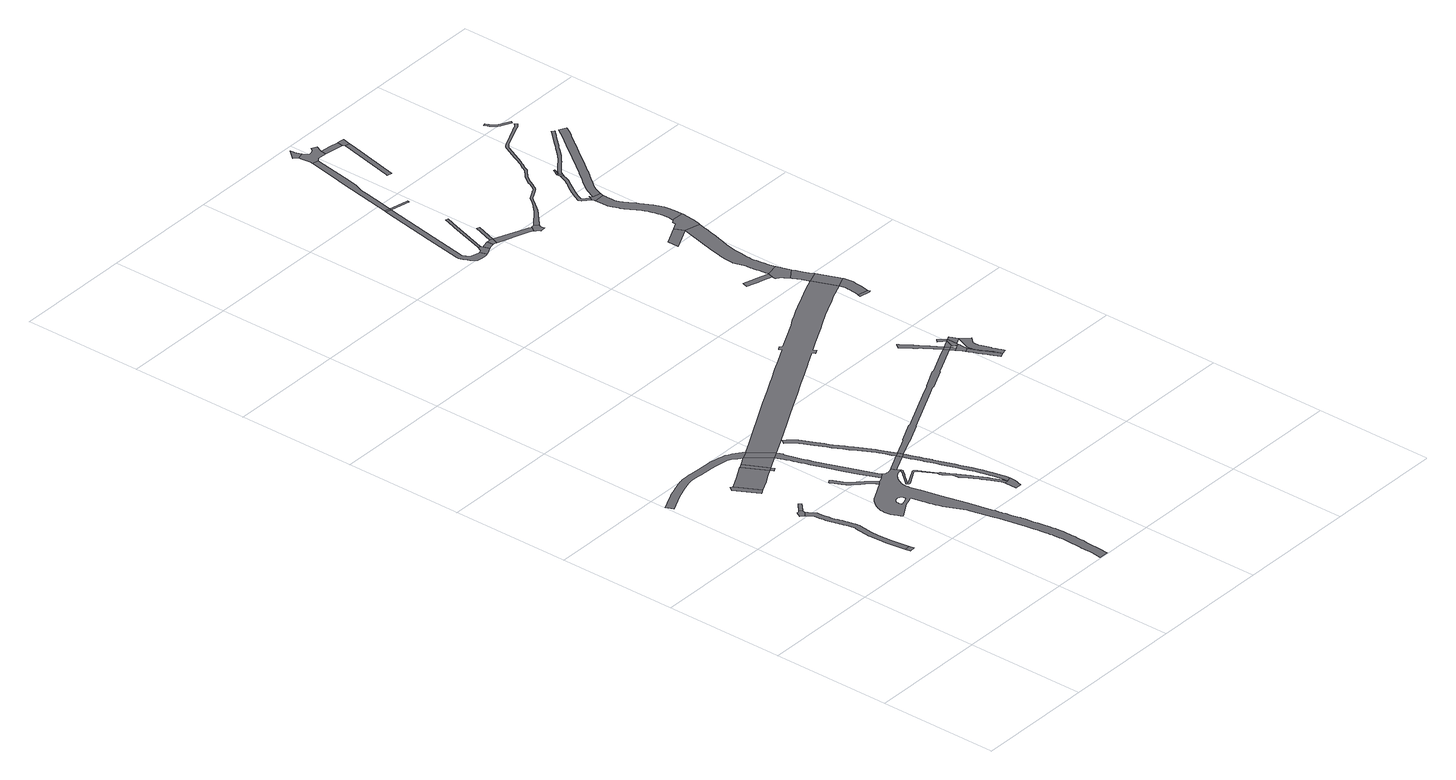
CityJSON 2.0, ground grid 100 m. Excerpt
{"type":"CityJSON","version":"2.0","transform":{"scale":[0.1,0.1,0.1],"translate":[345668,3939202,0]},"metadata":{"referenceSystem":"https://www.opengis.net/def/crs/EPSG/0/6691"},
"CityObjects":{
"road1":{"type":"Road","geometry":[{"type":"MultiSurface","lod":"1","boundaries":[[[0,1,2,3]]]}]},
"road2":{"type":"Road","attributes":{"RoadStructureAttribute.sectionType":"1"},"geometry":[{"type":"MultiSurface","lod":"1","boundaries":[[[4,5,6,7,8,9,10,11,12,13,14,15,16,17,18,19,20,21,22,23,24,25,26,27,28,29,30,31,32,33,34,35,36,37,38,39,40,41,42,43,44,45,46,1,0,47,48,49,50,51,52,53,54,55,56,57,58,59,60,61,62,63,64,65,66,67,68,69,70,71,72,73,74,75,76,77,78,79,80,81,82,83,84,85,86,87,88]]]}]},
"road3":{"type":"Road","geometry":[{"type":"MultiSurface","lod":"1","boundaries":[[[89,90,91,92,93,94,95,96,97,98,4,88]]]}]},
"road4":{"type":"Road","attributes":{"RoadStructureAttribute.sectionType":"1"},"geometry":[{"type":"MultiSurface","lod":"1","boundaries":[[[99,100,101,102,103,92,91]]]}]},
"road5":{"type":"Road","geometry":[{"type":"MultiSurface","lod":"1","boundaries":[[[104,105,106,107,108,109,110]]]}]},
"road6":{"type":"Road","attributes":{"RoadStructureAttribute.sectionType":"1"},"geometry":[{"type":"MultiSurface","lod":"1","boundaries":[[[111,112,113,114,115,116,117,118,119,120,121,122,123,124,125,126,127,128,129,130,131,132,133,134,135,136,137,138,139,140,141,142,143,144,145,146,147,148,149,150,151,152,153,154,155,156,157,158,159,160,161,162,163,164,165]]]}]},
"road7":{"type":"Road","attributes":{"function":"3","RoadStructureAttribute.sectionType":"7"},"geometry":[{"type":"MultiSurface","lod":"1","boundaries":[[[166,167,168,169,104,110,170,171,172]]]}]},
"road8":{"type":"Road","geometry":[{"type":"MultiSurface","lod":"1","boundaries":[[[173,174,175,176,177,178,179,180,181,182,183,184,185,186,187,188,189,190,191,192,193,194,195,196,197,198,199,200,201,202,203,204,205,206,207,208,209,210,211,212,213,214,215,216,217,218,219,220,221,222,223,224,225,226,227,228,229,230,231,232,233,234,235,236,237,238,239,240,241,242,243,244,245,246,247,248,249,250,251,252,253,254,255,256,257,258,259,260,261,262,263,264,265,266,267,268,269,270,271,272,273,274,275,276,277,278,279,280,281,282,283,284,285,286,287,288,289,290,291,292,293,294,295,296,297,298,299,300,301,302,303,304,305,306,307,308,309,310,311,312,313,314,315,316,317,318,319,320,321,322,323,324,325,326,327,328,329,330,331,332,333,334],[335,336,337,338,339,340,341,342,343,344,345,346,347,348,349,350,351,352,353,354,355,356,357,358,359,360,361,362,363,364,365,366,367,368,369,370,371,372,373,374,375]]]}]},
"road9":{"type":"Road","attributes":{"function":"3","RoadStructureAttribute.sectionType":"7"},"geometry":[{"type":"MultiSurface","lod":"1","boundaries":[[[376,166,172,377]]]}]},
"road10":{"type":"Road","attributes":{"function":"3","RoadStructureAttribute.sectionType":"7"},"geometry":[{"type":"MultiSurface","lod":"1","boundaries":[[[378,379,377,172]]]}]},
"road11":{"type":"Road","attributes":{"function":"3","RoadStructureAttribute.sectionType":"7"},"geometry":[{"type":"MultiSurface","lod":"1","boundaries":[[[380,165,381,376,377]]]}]},
"road12":{"type":"Road","attributes":{"RoadStructureAttribute.sectionType":"1"},"geometry":[{"type":"MultiSurface","lod":"1","boundaries":[[[382,383,384,385,386,387,388,389,390,391,392,393,394,395,396,397,398,399,400,401,402,403,404,405,406,407,408,409,410,411,412,413,414,415,416,417,418,419,420,421,422,423,424,425,426,427,428,429,430,431,432,433,434,435,436,437,438,439,440,441,442,443,444,445,446,447,448,449,450,451,452,453,454,455,456,457,304,303]]]}]},
"road13":{"type":"Road","geometry":[{"type":"MultiSurface","lod":"1","boundaries":[[[165,380,458,111]]]}]},
"road14":{"type":"Road","attributes":{"RoadStructureAttribute.sectionType":"1"},"geometry":[{"type":"MultiSurface","lod":"1","boundaries":[[[459,460,461,462,463,464,465,466,467,468,469,470,471,472,473,474,475,476,477,478,479,301,300,480,481,482,483,484,485,486,487,488,489,490,491,492,493,494,495,496,497,498,458,380]]]}]},
"road15":{"type":"Road","attributes":{"RoadStructureAttribute.sectionType":"1"},"geometry":[{"type":"MultiSurface","lod":"1","boundaries":[[[499,500,501,502,503,504,505,506,507,508,509,510,511,512,513,514,515,516,517,518,519,520,521,522,523,524,525,526,527,528,529,530,531,532,533,534,535,536,537,538,539,540,541,542,543,544,545,546,547,548,549,550,551,552,553,554,555,556,557,558,559,560,561,562,563,564,565,566,567,568,569,570,571,572,573,574,575,576,577,578,579,580,581,582,583,584,585,586,587,588,589,590,591,592,593,594,595,596,597,598,599,600,601,602,603,604,605,606,607,608,609,610,611,612,613,614,615,616,617,618,619,620,621,622,289,288]]]}]},
"road16":{"type":"Road","geometry":[{"type":"MultiSurface","lod":"1","boundaries":[[[292,623,624,625,626,627,628,629,293]]]}]},
"road17":{"type":"Road","attributes":{"RoadStructureAttribute.sectionType":"1"},"geometry":[{"type":"MultiSurface","lod":"1","boundaries":[[[630,631,632,633,634,635,636,637,638,639,640,641,642,643,644,645,646,647,648,649,650,651,652,653,654,655,656,657,658,659,660,661,662,663,664,665,666,667,668,669,670,671,672,673,674,675,676,677,678,679,680,681,626]]]}]},
"road18":{"type":"Road","geometry":[{"type":"MultiSurface","lod":"1","boundaries":[[[559,558,682,683,684,685,686,687,688,689,690,691,692,693,694,695,696,697]]]}]},
"road19":{"type":"Road","geometry":[{"type":"MultiSurface","lod":"1","boundaries":[[[626,625,698,630]]]}]},
"road20":{"type":"Road","attributes":{"RoadStructureAttribute.sectionType":"1"},"geometry":[{"type":"MultiSurface","lod":"1","boundaries":[[[699,700,701,702,703,704,705,706,707,708,709,710,711,712,713,714,715,716,717,718,719,720,721,722,723,698,625,724,725,726,727,728,729,730,731,732,733,734,735,736,737,738,739,740,741,742,743,744,559,697]]]}]},
"road21":{"type":"Road","attributes":{"function":"3","RoadStructureAttribute.sectionType":"7"},"geometry":[{"type":"MultiSurface","lod":"1","boundaries":[[[698,745,746,747,748,749,750,751,752,753,754,755,756,757,758,759,760,761,762,763,764,765,766,767,768,769,770,771,630]]]}]},
"road22":{"type":"Road","attributes":{"function":"3","RoadStructureAttribute.sectionType":"7"},"geometry":[{"type":"MultiSurface","lod":"1","boundaries":[[[772,773,774,775,776,777,778,779,780,781,782,783,784,785,786,787,788,789,790,791,792,793,794,795,796,797,798,799,800,111,458,801,802,803,804,805,806,807,808,809,810,811,812,813,814,815,816,817,818,819,820,821,822,823,824,825,826,827,828,829,830]]]}]},
"road23":{"type":"Road","geometry":[{"type":"MultiSurface","lod":"1","boundaries":[[[831,832,833,834,835,836,837,838,839,840,841,842]]]}]},
"road24":{"type":"Road","attributes":{"RoadStructureAttribute.sectionType":"1"},"geometry":[{"type":"MultiSurface","lod":"1","boundaries":[[[843,844,845,846,847,848,849,850,851,852,853,854,855,856,857,858,758,859]]]}]},
"road25":{"type":"Road","attributes":{"RoadStructureAttribute.sectionType":"1"},"geometry":[{"type":"MultiSurface","lod":"1","boundaries":[[[860,836,835,861,862,863,864,865]]]}]},
"road26":{"type":"Road","geometry":[{"type":"MultiSurface","lod":"1","boundaries":[[[758,757,866,859]]]}]},
"road27":{"type":"Road","attributes":{"RoadStructureAttribute.sectionType":"1"},"geometry":[{"type":"MultiSurface","lod":"1","boundaries":[[[757,867,868,869,870,871,866]]]}]},
"road28":{"type":"Road","attributes":{"RoadStructureAttribute.sectionType":"1"},"geometry":[{"type":"MultiSurface","lod":"1","boundaries":[[[872,873,874,875,876,877,878,879,880,881,882,883,884,885,886,887,888,889,831,842,890,891,892,893,894,895,896,897,898,899,896]]]}]},
"road29":{"type":"Road","geometry":[{"type":"MultiSurface","lod":"1","boundaries":[[[900,901,869,868,902,903,904,905,906,907,908]]]}]},
"road30":{"type":"Road","attributes":{"function":"3","RoadStructureAttribute.sectionType":"1"},"geometry":[{"type":"MultiSurface","lod":"1","boundaries":[[[909,910,911,912,859,866,913,914]]]}]},
"road31":{"type":"Road","geometry":[{"type":"MultiSurface","lod":"1","boundaries":[[[915,865,864,916,917,918,919,920]]]}]},
"road32":{"type":"Road","attributes":{"RoadStructureAttribute.sectionType":"1"},"geometry":[{"type":"MultiSurface","lod":"1","boundaries":[[[903,921,922,923,924,925,926,927,928,929,930,931,932,933,934,935,936,937,938,939,940,941,942,943,944,945,946,947,948,949,950,951,952,953,954,904]]]}]},
"road33":{"type":"Road","attributes":{"RoadStructureAttribute.sectionType":"1"},"geometry":[{"type":"MultiSurface","lod":"1","boundaries":[[[838,955,956,957,958,959,960,961,839]]]}]},
"road34":{"type":"Road","geometry":[{"type":"MultiSurface","lod":"1","boundaries":[[[907,962,963,964,909,914,965,966,967,968,969,908]]]}]},
"road35":{"type":"Road","attributes":{"RoadStructureAttribute.sectionType":"1"},"geometry":[{"type":"MultiSurface","lod":"1","boundaries":[[[964,970,971,972,973,974,975,976,977,978,979,980,981,982,983,984,985,986,987,909]]]}]},
"road36":{"type":"Road","attributes":{"RoadStructureAttribute.sectionType":"1"},"geometry":[{"type":"MultiSurface","lod":"1","boundaries":[[[988,989,990,991,992,993,994,995,996,997,998,999,1000,1001,1002,1003,1004,1005,1006,934,1007,1008,1009,1010,1011,1012,1013,1014,1015,1016,1017,1018,1019,1020,1021,1022,1023]]]}]},
"road37":{"type":"Road","attributes":{"RoadStructureAttribute.sectionType":"1"},"geometry":[{"type":"MultiSurface","lod":"1","boundaries":[[[1024,1025,920,919]]]}]},
"road38":{"type":"Road","attributes":{"RoadStructureAttribute.sectionType":"1"},"geometry":[{"type":"MultiSurface","lod":"1","boundaries":[[[1026,1027,964,963,1023]]]}]},
"road39":{"type":"Road","geometry":[{"type":"MultiSurface","lod":"1","boundaries":[[[899,1028,872,896]]]}]},
"road40":{"type":"Road","attributes":{"RoadStructureAttribute.sectionType":"1"},"geometry":[{"type":"MultiSurface","lod":"1","boundaries":[[[1029,1030,1031,919,918,1032,1033,1034]]]}]},
"road41":{"type":"Road","attributes":{"RoadStructureAttribute.sectionType":"1"},"geometry":[{"type":"MultiSurface","lod":"1","boundaries":[[[1035,1036,1037,1038,1039,1040,1041,1042,1043,1044]]]}]},
"road42":{"type":"Road","geometry":[{"type":"MultiSurface","lod":"1","boundaries":[[[1045,1046,1047,1048,1049,1050,1051,1052,1053,1054,1055,1056,1057,1058,1059,1060,1061,1029,1034,1062,1063,1064,1065]]]}]},
"road43":{"type":"Road","attributes":{"RoadStructureAttribute.sectionType":"1"},"geometry":[{"type":"MultiSurface","lod":"1","boundaries":[[[1066,1067,1068,1069,1028,899,1070,1071,1072,1073,1074,1075,1076,1077,1078]]]}]},
"road44":{"type":"Road","geometry":[{"type":"MultiSurface","lod":"1","boundaries":[[[1079,1080,1081,1082,1083,1084]]]}]},
"road45":{"type":"Road","geometry":[{"type":"MultiSurface","lod":"1","boundaries":[[[1085,1035,1044,1086,1087,1088,1089,1090,1091,1092,1093,1094,1095,1096,1097,1098,1099,1100,1101]]]}]},
"road46":{"type":"Road","attributes":{"function":"3","RoadStructureAttribute.sectionType":"1"},"geometry":[{"type":"MultiSurface","lod":"1","boundaries":[[[1102,1103,1104,1105,1097,1096,1106,1107,1108,1109,1110,1111,772,1112]]]}]},
"road47":{"type":"Road","attributes":{"function":"3","RoadStructureAttribute.sectionType":"7"},"geometry":[{"type":"MultiSurface","lod":"1","boundaries":[[[1113,1114,1115,1116,1117,1118,1119,1120,1121,1082,1081,1122,1123,1124,1125,1126,1127,1128,1129,1130,1131,1132,1133,1134,1135,1136,830]]]}]},
"road48":{"type":"Road","geometry":[{"type":"MultiSurface","lod":"1","boundaries":[[[772,830,1136,1112]]]}]},
"road49":{"type":"Road","attributes":{"function":"2","RoadStructureAttribute.sectionType":"1"},"geometry":[{"type":"MultiSurface","lod":"1","boundaries":[[[1137,1138,1139,1140,1141,1142,1143,1144]]]}]},
"road50":{"type":"Road","attributes":{"RoadStructureAttribute.sectionType":"1"},"geometry":[{"type":"MultiSurface","lod":"1","boundaries":[[[1145,1146,1147,1148,1149,1150,1151,1152,1153,1154,1155,1156,1157,1158,1159,1160,1161,1162,1163,1164,1085,1101,1165,1166,1167,1168,1169,1170,1171,1172,1173,1174,1175,1176,1177,1178,1179,1180,1181,1182,1183,1184,1185,1186,1187,1188,1189,1190]]]}]},
"road51":{"type":"Road","geometry":[{"type":"MultiSurface","lod":"1","boundaries":[[[1191,1192,1193,1194,1195,1196,1197,1198,1199,1139,1138,1200,1201,1078,1077,1202,1203,1204,1205,1206,1207]]]}]},
"road52":{"type":"Road","attributes":{"RoadStructureAttribute.sectionType":"1"},"geometry":[{"type":"MultiSurface","lod":"1","boundaries":[[[1208,1209,1210,1190]]]}]},
"road53":{"type":"Road","attributes":{"RoadStructureAttribute.sectionType":"1"},"geometry":[{"type":"MultiSurface","lod":"1","boundaries":[[[1211,1212,1213,1214,1215,1216,1217]]]}]},
"road54":{"type":"Road","attributes":{"RoadStructureAttribute.sectionType":"1"},"geometry":[{"type":"MultiSurface","lod":"1","boundaries":[[[1203,1218,1219,1220,1221,1204]]]}]},
"road55":{"type":"Road","geometry":[{"type":"MultiSurface","lod":"1","boundaries":[[[1222,1223,1224,1225,1226,1227,1208,1190,1189,1228,1229,1230,1231,1232]]]}]},
"road56":{"type":"Road","geometry":[{"type":"MultiSurface","lod":"1","boundaries":[[[1233,1234,1220,1219,1211,1217,1235]]]}]},
"road57":{"type":"Road","attributes":{"function":"3","RoadStructureAttribute.sectionType":"1"},"geometry":[{"type":"MultiSurface","lod":"1","boundaries":[[[1236,1237,1238,1239,1240,1241,1242,1243,1244,1245,1246,1247,1248,1249,1250,1251,1252,1253,1254,1255,1256,1257,1258,1259,1260,1261,1262,1263,1264,1265,1266,1267,1268,1269,1270,1271,1272,1273,1274,1275,1276,1277,1278,1279,1280,1281,1282,1222,1232]]]}]},
"road58":{"type":"Road","geometry":[{"type":"MultiSurface","lod":"1","boundaries":[[[1283,1284,1285,1286,1256,1255,1287,1288,1289,1290,1291,1292]]]}]},
"road59":{"type":"Road","attributes":{"RoadStructureAttribute.sectionType":"1"},"geometry":[{"type":"MultiSurface","lod":"1","boundaries":[[[1293,1294,1295,1296,1297,1298,1299,1300,1301,1302,1303,1304,1305,1306,1307,1308,1309,1310,1311,1312,1313,1314,1315,1316,1317,1318,1319,1320,1321,1322,1323,1324,1325,1326,1327,1328,1329,1330,1331,1283,1292]]]}]},
"road60":{"type":"Road","attributes":{"RoadStructureAttribute.sectionType":"1"},"geometry":[{"type":"MultiSurface","lod":"1","boundaries":[[[1051,1332,1333,1334,1335,1336,1337,1338,1339,1340,1341,1342,1343,1344,1345,1346,1347,1348,1349,1350,1351,1352,1353,1354,1355,1356,1357,1358,1359,1360,1361,1362,1363,1364,1365,1366,1367,1368,1369,1370,1371,1372,1373,1374,1375,1376,1377,1378,1379,1380,1381,1382,1383,1384,1385,1386,1387,1388,1389,1390,1391,1392,1393,1394,1395,1396,1397,1398,1399,1400,1401,1402,1403,1404,1405,1406,1407,1408,1409,1410,1411,1412,1413,1414,1415,1416,1417,1418,1419,1420,1421,1422,1423,1424,1425,1426,1427,1428,1429,1430,1431,1432,1433,1434,1435,1436,1437,1438,1439,1440,1441,1442,1443,1444,1445,1446,1447,1448,1449,1450,1451,1452,1453,1454,1455,1456,1457,1458,1459,1460,1461,1462,1463,1464,1465,1466,1467,1468,1469,1470,1471,1472,1473,1474,1475,1476,1477,1478,1479,1480,1481,1482,1483,1484,1485,1486,1052]]]}]},
"road61":{"type":"Road","geometry":[{"type":"MultiSurface","lod":"1","boundaries":[[[1311,1487,1488,1489,1490,1491,1492,1493,1494,1495,1496,1497,1498,1499,1312]]]}]},
"road62":{"type":"Road","geometry":[{"type":"MultiSurface","lod":"1","boundaries":[[[1491,1500,1501,1502,1503,1504,1505,1506,1507,1508,1509,1510,1511,1512,1513,1514,1515,1516,1517,1518,1519,1520,1521,1522,1492]]]}]},
"road63":{"type":"Road","attributes":{"function":"3","RoadStructureAttribute.sectionType":"1"},"geometry":[{"type":"MultiSurface","lod":"1","boundaries":[[[1288,1523,1524,1525,1526,1527,1528,1529,1530,1531,1532,1533,1534,1535,1536,1537,1538,1539,1540,1541,1542,1543,1544,1545,1546,1547,1548,1549,1550,1551,1552,1553,1554,1555,1556,1557,1558,1559,1560,1561,1562,1563,1564,1565,1566,1567,1568,1569,1570,1571,1572,1573,1574,1575,1576,1577,1289]]]}]},
"road64":{"type":"Road","attributes":{"RoadStructureAttribute.sectionType":"1"},"geometry":[{"type":"MultiSurface","lod":"1","boundaries":[[[1578,1579,1580,1581,1582,1583,1584,1585,1586,1587,1588,1589,1590,1591,1592,1593,1594,1595,1596,1597,1598,1599,1600,1601,1602,1603,1604,1605,1606,1607,1608,1490,1489,1609,1610,1611,1612,1613,1614,1615,1616,1617,1618,1619,1620,1621,1622,1623,1624,1625,1626,1627,1628,1629,1630,1631,1632,1633,1634,1635,1636,1637,1638,1639,1640,1641,1642]]]}]},
"road65":{"type":"Road","attributes":{"RoadStructureAttribute.sectionType":"1"},"geometry":[{"type":"MultiSurface","lod":"1","boundaries":[[[1643,1644,1645,1646,1647,1648,1649,1650,1651,1652,1653,1654,1655,1656,1657,1658,1659,1660,1661,1662,1663,1664,1665,1666]]]}]}
},
"vertices":[
[728,1176,0],[681,1169,0],[689,1129,0],[734,1136,0],
[564,2014,0],[592,1982,0],[600,1968,0],[603,1956,0],[603,1952,0],[603,1945,0],[603,1937,0],[603,1929,0],[604,1912,0],[607,1895,0],[610,1879,0],[612,1864,0],[616,1848,0],[616,1846,0],[619,1831,0],[623,1815,0],[628,1798,0],[631,1786,0],[635,1775,0],[638,1765,0],[641,1756,0],[643,1747,0],[646,1736,0],[648,1725,0],[651,1714,0],[654,1700,0],[658,1687,0],[661,1674,0],[665,1661,0],[667,1647,0],[668,1641,0],[668,1633,0],[665,1619,0],[662,1593,0],[653,1515,0],[651,1492,0],[651,1477,0],[650,1463,0],[652,1409,0],[653,1397,0],[658,1332,0],[668,1259,0],[681,1171,0],[711,1290,0],[706,1327,0],[696,1438,0],[698,1510,0],[710,1612,0],[713,1629,0],[713,1632,0],[713,1646,0],[711,1655,0],[711,1657,0],[709,1666,0],[709,1670,0],[705,1685,0],[701,1698,0],[698,1711,0],[695,1725,0],[692,1735,0],[690,1746,0],[687,1757,0],[684,1768,0],[681,1779,0],[678,1789,0],[674,1800,0],[671,1810,0],[667,1826,0],[663,1841,0],[660,1857,0],[657,1873,0],[654,1887,0],[651,1902,0],[649,1917,0],[648,1931,0],[648,1938,0],[648,1945,0],[648,1952,0],[648,1956,0],[647,1961,0],[647,1969,0],[644,1976,0],[643,1977,0],[611,2030,0],[601,2046,0],
[600,2056,0],[601,2065,0],[603,2071,0],[584,2093,0],[576,2086,0],[569,2085,0],[558,2084,0],[531,2042,0],[538,2040,0],[549,2032,0],
[606,2073,0],[644,2109,0],[673,2135,0],[655,2154,0],[644,2144,0],
[532,2662,0],[527,2665,0],[512,2674,0],[491,2641,0],[592,2446,0],[594,2447,0],[634,2468,0],
[944,2882,0],[926,2896,0],[907,2910,0],[885,2926,0],[862,2942,0],[839,2956,0],[815,2968,0],[789,2977,0],[762,2983,0],[735,2988,0],[708,2994,0],[703,2995,0],[681,2997,0],[668,2998,0],[529,3004,0],[434,3008,0],[429,3008,0],[409,3008,0],[401,3007,0],[394,3007,0],[385,3007,0],[376,3006,0],[361,3004,0],[351,3002,0],[346,3002,0],[333,2999,0],[319,2996,0],[307,2992,0],[286,2987,0],[254,2976,0],[224,2965,0],[195,2954,0],[169,2945,0],[150,2937,0],[59,2895,0],[7,2870,0],[34,2810,0],[135,2858,0],[177,2877,0],[281,2917,0],[336,2935,0],[361,2940,0],[387,2946,0],[407,2947,0],[476,2945,0],[510,2943,0],[621,2937,0],[671,2933,0],[773,2916,0],[802,2903,0],[842,2871,0],[850,2863,0],[854,2860,0],[858,2857,0],[873,2845,0],
[764,2787,0],[761,2786,0],[628,2712,0],[613,2704,0],[732,2519,0],[784,2548,0],[866,2593,0],
[1194,1559,0],[1210,1565,0],[1225,1571,0],[1233,1574,0],[1252,1477,0],[1253,1468,0],[1259,1444,0],[1264,1421,0],[1270,1398,0],[1276,1374,0],[1280,1361,0],[1291,1320,0],[1366,1155,0],[1372,1128,0],[1417,939,0],[1419,930,0],[1467,682,0],[1471,660,0],[1477,623,0],[1483,589,0],[1488,554,0],[1493,520,0],[1495,510,0],[1497,485,0],[1499,464,0],[1501,443,0],[1503,422,0],[1504,400,0],[1505,371,0],[1505,342,0],[1505,313,0],[1505,283,0],[1504,240,0],[1503,212,0],[1502,196,0],[1500,152,0],[1498,108,0],[1498,107,0],[1497,87,0],[1491,10,0],[1566,5,0],[1571,82,0],[1574,123,0],[1577,164,0],[1580,204,0],[1582,245,0],[1583,272,0],[1584,300,0],[1584,327,0],[1584,354,0],[1584,380,0],[1584,406,0],[1583,432,0],[1581,458,0],[1580,480,0],[1578,502,0],[1576,524,0],[1573,546,0],[1569,572,0],[1564,598,0],[1560,624,0],[1555,650,0],[1549,683,0],[1543,717,0],[1538,751,0],[1531,784,0],[1530,792,0],[1525,815,0],[1518,845,0],[1511,876,0],[1505,906,0],[1499,933,0],[1497,943,0],[1493,961,0],[1488,989,0],[1482,1017,0],[1445,1182,0],[1439,1210,0],[1389,1432,0],[1355,1582,0],[1350,1601,0],[1335,1666,0],[1334,1675,0],[1334,1678,0],[1333,1684,0],[1332,1692,0],[1332,1700,0],[1332,1710,0],[1333,1720,0],[1335,1729,0],[1337,1739,0],[1339,1747,0],[1342,1755,0],[1346,1763,0],[1350,1771,0],[1354,1780,0],[1358,1787,0],[1359,1789,0],[1364,1797,0],[1369,1805,0],[1374,1811,0],[1380,1817,0],[1386,1823,0],[1393,1829,0],[1398,1833,0],[1404,1837,0],[1411,1841,0],[1418,1845,0],[1428,1850,0],[1439,1855,0],[1447,1859,0],[1453,1859,0],[1454,1858,0],[1456,1858,0],[1458,1858,0],[1460,1857,0],[1469,1865,0],[1462,1873,0],[1458,1880,0],[1455,1887,0],[1435,1927,0],[1413,1916,0],[1394,1912,0],[1384,1912,0],[1376,1913,0],[1370,1915,0],[1358,1920,0],[1346,1930,0],[1301,1902,0],[1259,1879,0],[1257,1881,0],[1232,1864,0],[1081,1782,0],[1055,1768,0],[1041,1759,0],[1028,1746,0],[1018,1735,0],[1012,1727,0],[1006,1719,0],[1000,1710,0],[993,1699,0],[987,1689,0],[986,1687,0],[980,1675,0],[974,1662,0],[970,1649,0],[967,1635,0],[965,1622,0],[964,1608,0],[964,1596,0],[965,1584,0],[967,1572,0],[969,1561,0],[972,1548,0],[976,1535,0],[981,1523,0],[986,1512,0],[994,1495,0],[996,1491,0],[1002,1478,0],[1012,1462,0],[1144,1541,0],[1199,1618,0],[1200,1615,0],[1201,1609,0],[1202,1602,0],[1204,1595,0],[1176,1585,0],[1131,1568,0],[1128,1574,0],[1127,1579,0],[1125,1582,0],[1125,1583,0],[1124,1587,0],[1124,1589,0],[1123,1592,0],[1123,1595,0],[1124,1599,0],[1124,1604,0],[1125,1608,0],[1125,1612,0],[1126,1615,0],[1127,1617,0],[1127,1618,0],[1128,1620,0],[1130,1622,0],[1131,1624,0],[1134,1627,0],[1136,1629,0],[1138,1632,0],[1141,1634,0],[1144,1636,0],[1147,1638,0],[1151,1640,0],[1152,1640,0],[1162,1642,0],[1172,1641,0],[1181,1638,0],[1188,1634,0],[1190,1632,0],[1193,1628,0],[1197,1623,0],[1197,1622,0],
[795,2804,0],[899,2611,0],
[881,2564,0],[913,2583,0],
[1018,2674,0],[796,2804,0],
[1254,1886,0],[1249,1894,0],[1244,1901,0],[1239,1908,0],[1234,1916,0],[1228,1924,0],[1222,1932,0],[1216,1941,0],[1206,1951,0],[1197,1960,0],[1188,1968,0],[1179,1976,0],[1171,1984,0],[1162,1992,0],[1154,1999,0],[1147,2006,0],[1146,2007,0],[1138,2014,0],[1130,2021,0],[1123,2029,0],[1116,2036,0],[1110,2042,0],[1105,2048,0],[1100,2054,0],[1096,2060,0],[1095,2062,0],[1091,2067,0],[1087,2076,0],[1082,2086,0],[1077,2095,0],[1073,2107,0],[1068,2119,0],[1063,2133,0],[1056,2147,0],[1051,2156,0],[1046,2164,0],[1041,2171,0],[1037,2178,0],[1012,2161,0],[1016,2154,0],[1021,2147,0],[1025,2140,0],[1030,2133,0],[1035,2121,0],[1040,2108,0],[1045,2096,0],[1050,2083,0],[1055,2073,0],[1060,2062,0],[1066,2052,0],[1070,2046,0],[1072,2042,0],[1077,2036,0],[1082,2029,0],[1088,2022,0],[1094,2016,0],[1102,2008,0],[1109,2000,0],[1117,1992,0],[1125,1985,0],[1128,1982,0],[1133,1977,0],[1142,1969,0],[1151,1962,0],[1159,1954,0],[1168,1946,0],[1176,1938,0],[1185,1930,0],[1193,1921,0],[1198,1914,0],[1204,1907,0],[1209,1899,0],[1214,1892,0],[1219,1884,0],[1224,1877,0],[1229,1870,0],
[1078,2705,0],
[1028,2651,0],[1037,2628,0],[1046,2605,0],[1052,2589,0],[1055,2581,0],[1064,2558,0],[1072,2535,0],[1076,2522,0],[1081,2510,0],[1085,2498,0],[1089,2486,0],[1090,2482,0],[1095,2469,0],[1101,2451,0],[1113,2411,0],[1127,2371,0],[1140,2332,0],[1153,2292,0],[1198,2171,0],[1239,2057,0],[1266,1986,0],[1337,1943,0],[1312,2004,0],[1278,2097,0],[1200,2308,0],[1187,2348,0],[1174,2387,0],[1161,2427,0],[1148,2466,0],[1138,2498,0],[1128,2529,0],[1118,2560,0],[1108,2591,0],[1104,2607,0],[1099,2623,0],[1095,2639,0],[1092,2649,0],[1099,2658,0],[1089,2681,0],[1079,2704,0],
[1460,1856,0],[1461,1855,0],[1461,1854,0],[1461,1853,0],[1462,1852,0],[1462,1850,0],[1461,1848,0],[1461,1846,0],[1460,1844,0],[1459,1843,0],[1458,1841,0],[1457,1839,0],[1449,1828,0],[1441,1818,0],[1436,1812,0],[1415,1788,0],[1372,1740,0],[1358,1724,0],[1355,1717,0],[1355,1710,0],[1358,1704,0],[1363,1699,0],[1365,1698,0],[1369,1697,0],[1374,1696,0],[1378,1696,0],[1510,1769,0],[1511,1769,0],[1514,1770,0],[1516,1770,0],[1517,1770,0],[1519,1770,0],[1520,1770,0],[1521,1769,0],[1523,1767,0],[1524,1766,0],[1529,1758,0],[1604,1622,0],[1605,1616,0],[1607,1607,0],[1608,1601,0],[1610,1596,0],[1611,1593,0],[1614,1587,0],[1631,1559,0],[1656,1520,0],[1656,1518,0],[1662,1475,0],[1663,1472,0],[1703,1416,0],[1723,1381,0],[1735,1357,0],[1749,1328,0],[1764,1296,0],[1779,1264,0],[1789,1241,0],[1799,1218,0],[1803,1210,0],[1814,1178,0],[1817,1165,0],[1850,1169,0],[1844,1190,0],[1837,1207,0],[1827,1230,0],[1817,1253,0],[1806,1276,0],[1792,1308,0],[1777,1341,0],[1761,1373,0],[1745,1404,0],[1736,1421,0],[1727,1438,0],[1718,1454,0],[1709,1471,0],[1700,1486,0],[1692,1500,0],[1684,1515,0],[1675,1530,0],[1629,1615,0],[1628,1617,0],[1623,1622,0],[1620,1623,0],[1617,1625,0],[1615,1626,0],[1614,1627,0],[1613,1629,0],[1612,1630,0],[1542,1763,0],[1535,1776,0],[1533,1778,0],[1531,1780,0],[1529,1782,0],[1527,1783,0],[1524,1784,0],[1522,1785,0],[1520,1785,0],[1517,1785,0],[1514,1785,0],[1511,1784,0],[1508,1784,0],[1505,1783,0],[1371,1710,0],[1370,1710,0],[1368,1711,0],[1367,1713,0],[1367,1715,0],[1368,1717,0],[1381,1732,0],[1431,1789,0],[1445,1804,0],[1450,1810,0],[1459,1821,0],[1467,1832,0],[1468,1834,0],[1469,1836,0],[1471,1839,0],[1473,1843,0],[1473,1846,0],[1474,1849,0],[1474,1852,0],[1473,1856,0],[1473,1858,0],[1472,1860,0],[1470,1863,0],
[1479,1898,0],[1490,1904,0],[1611,1961,0],[1595,2004,0],[1463,1940,0],[1454,1936,0],[1450,1934,0],
[1631,2021,0],[1621,2049,0],[1603,2094,0],[1584,2139,0],[1575,2160,0],[1568,2172,0],[1491,2317,0],[1480,2338,0],[1460,2376,0],[1440,2415,0],[1420,2453,0],[1406,2482,0],[1392,2512,0],[1379,2541,0],[1365,2571,0],[1354,2594,0],[1344,2617,0],[1334,2641,0],[1322,2664,0],[1315,2676,0],[1308,2688,0],[1301,2699,0],[1298,2704,0],[1271,2740,0],[1256,2754,0],[1235,2770,0],[1231,2773,0],[1230,2770,0],[1207,2741,0],[1230,2723,0],[1241,2713,0],[1265,2681,0],[1267,2679,0],[1274,2668,0],[1280,2656,0],[1286,2645,0],[1297,2624,0],[1308,2601,0],[1318,2577,0],[1328,2554,0],[1342,2524,0],[1356,2495,0],[1370,2465,0],[1385,2435,0],[1404,2396,0],[1424,2358,0],[1445,2319,0],[1456,2298,0],[1539,2142,0],[1548,2123,0],[1566,2079,0],[1583,2035,0],
[1817,1158,0],[1819,1062,0],[1869,1063,0],[1871,1075,0],[1873,1082,0],[1876,1090,0],[1879,1097,0],[1881,1104,0],[1884,1114,0],[1887,1123,0],[1889,1132,0],[1890,1141,0],[1891,1150,0],[1892,1159,0],[1891,1168,0],[1891,1177,0],
[1647,1979,0],
[1890,1190,0],[1889,1202,0],[1887,1215,0],[1885,1227,0],[1882,1242,0],[1875,1285,0],[1865,1324,0],[1856,1361,0],[1846,1400,0],[1836,1438,0],[1822,1481,0],[1808,1524,0],[1793,1566,0],[1779,1608,0],[1765,1647,0],[1752,1687,0],[1738,1727,0],[1724,1767,0],[1722,1772,0],[1707,1815,0],[1703,1825,0],[1689,1864,0],[1672,1912,0],[1670,1917,0],[1654,1960,0],[1616,1946,0],[1634,1898,0],[1646,1866,0],[1652,1850,0],[1666,1811,0],[1669,1802,0],[1677,1780,0],[1686,1754,0],[1700,1714,0],[1714,1674,0],[1727,1634,0],[1741,1595,0],[1755,1553,0],[1770,1511,0],[1784,1469,0],[1798,1427,0],[1808,1389,0],[1817,1352,0],[1826,1314,0],[1836,1277,0],[1849,1202,0],
[1712,2010,0],[1722,2015,0],[1804,2054,0],[1809,2051,0],[1989,2137,0],[1989,2143,0],[2401,2340,0],[2472,2375,0],[2477,2371,0],[2659,2458,0],[2660,2464,0],[2689,2478,0],[2928,2593,0],[2903,2631,0],[2857,2609,0],[2639,2504,0],[2633,2507,0],[2622,2502,0],[2455,2421,0],[2454,2415,0],[2380,2380,0],[1970,2183,0],[1965,2187,0],[1789,2102,0],[1789,2097,0],[1742,2074,0],[1708,2058,0],
[2997,3950,0],[2947,3929,0],[2891,3904,0],[2836,3880,0],[2782,3854,0],[2726,3829,0],[2671,3803,0],[2635,3784,0],[2619,3776,0],[2565,3749,0],[2509,3719,0],[2454,3686,0],[2287,3600,0],[2194,3551,0],[2182,3572,0],[2181,3574,0],[2152,3558,0],[2167,3537,0],[2162,3534,0],[2031,3463,0],[1926,3408,0],[1799,3339,0],[1791,3335,0],[1668,3269,0],[1527,3195,0],[1424,3139,0],[1317,3081,0],[1215,3026,0],[1055,2941,0],[1157,2747,0],[1205,2772,0],[1319,2833,0],[1421,2888,0],[1528,2946,0],[1630,3002,0],[1771,3075,0],[1903,3146,0],[1917,3154,0],[2030,3214,0],[2129,3267,0],[2134,3270,0],[2266,3341,0],[2280,3314,0],[2314,3334,0],[2298,3359,0],[2388,3406,0],[2561,3495,0],[2617,3529,0],[2652,3547,0],[2666,3555,0],[2717,3581,0],[2768,3606,0],[2819,3630,0],[2875,3656,0],[2927,3681,0],[2979,3704,0],[3021,3722,0],[3035,3728,0],[3078,3747,0],
[1796,5992,0],[1814,5999,0],[1818,6001,0],[1862,6025,0],[1865,6026,0],[1850,6073,0],[1844,6085,0],[1843,6090,0],[1822,6100,0],[1806,6064,0],[1795,6054,0],[1774,6047,0],
[2877,2736,0],[2858,2764,0],[2855,2769,0],[2810,2835,0],[2800,2850,0],[2788,2865,0],[2772,2887,0],[2750,2923,0],[2743,2932,0],[2712,2894,0],[2776,2807,0],[2789,2794,0],[2802,2781,0],[2814,2768,0],[2825,2753,0],[2827,2750,0],[2935,2646,0],
[1872,6081,0],[1885,6032,0],[1911,6037,0],[1915,6037,0],[1920,6037,0],[1921,6095,0],
[2959,2608,0],
[2938,2576,0],[2951,2555,0],[2981,2572,0],[2968,2594,0],[2967,2596,0],
[1764,6911,0],[1764,6906,0],[1676,6437,0],[1619,6133,0],[1619,6117,0],[1625,6100,0],[1631,6083,0],[1638,6067,0],[1645,6051,0],[1654,6035,0],[1663,6020,0],[1672,6005,0],[1683,5990,0],[1736,5985,0],[1741,5985,0],[1750,5984,0],[1767,5985,0],[1784,5987,0],[1758,6048,0],[1702,6063,0],[1694,6069,0],[1663,6123,0],[1720,6430,0],[1808,6898,0],[1809,6902,0],[1971,6867,0],[1974,6882,0],[1812,6918,0],
[3004,2583,0],[2990,2576,0],[2965,2530,0],[2985,2487,0],[3025,2506,0],[3025,2556,0],[3026,2572,0],[3026,2583,0],[3006,2584,0],
[3006,2680,0],[3004,2679,0],[2990,2672,0],[2960,2658,0],[2976,2616,0],[2979,2617,0],
[1946,6090,0],[1937,6036,0],[1951,6034,0],[1953,6033,0],[1972,6086,0],[1948,6095,0],
[2986,2485,0],[2987,2483,0],[2995,2464,0],[3010,2433,0],[3025,2402,0],[3040,2371,0],[3049,2353,0],[3056,2340,0],[3064,2321,0],[3066,2318,0],[3075,2296,0],[3096,2245,0],[3134,2260,0],[3134,2261,0],[3130,2271,0],[3126,2280,0],[3122,2290,0],[3118,2300,0],[3112,2313,0],[3105,2326,0],[3103,2331,0],[3101,2335,0],[3099,2339,0],[3096,2345,0],[3092,2353,0],[3079,2379,0],[3065,2406,0],[3052,2433,0],[3041,2460,0],[3037,2471,0],[3033,2481,0],[3029,2492,0],[3027,2498,0],[3026,2502,0],
[1845,6101,0],[1940,6396,0],[1974,6503,0],[1955,6509,0],[1944,6472,0],[1920,6400,0],[1826,6107,0],
[3027,2598,0],[3028,2606,0],[3025,2689,0],[2983,2608,0],[2988,2599,0],[2990,2595,0],[2994,2589,0],[3007,2596,0],
[3001,2723,0],[2995,2729,0],[2976,2752,0],[2955,2730,0],[2959,2726,0],[2963,2721,0],[2971,2714,0],[2978,2708,0],[2986,2702,0],[2992,2696,0],[2993,2695,0],[2995,2694,0],[2997,2692,0],[2999,2690,0],[3001,2688,0],[3003,2686,0],[3004,2683,0],[3006,2681,0],
[3074,2602,0],[3056,2556,0],[3041,2518,0],[3040,2515,0],[3041,2509,0],[3042,2502,0],[3042,2496,0],[3043,2490,0],[3045,2480,0],[3047,2470,0],[3049,2460,0],[3051,2450,0],[3053,2446,0],[3061,2425,0],[3074,2402,0],[3114,2331,0],[3114,2329,0],[3117,2319,0],[3120,2309,0],[3135,2261,0],[3177,2271,0],[3174,2285,0],[3168,2304,0],[3164,2315,0],[3154,2344,0],[3143,2373,0],[3142,2376,0],[3119,2449,0],[3112,2471,0],[3108,2511,0],[3110,2521,0],[3114,2527,0],[3115,2528,0],[3132,2545,0],[3154,2567,0],[3088,2636,0],
[2035,6257,0],[2011,6265,0],
[3055,2704,0],[3053,2703,0],
[1767,6927,0],
[2274,5966,0],[2252,5978,0],[2232,5986,0],[2214,5940,0],[2230,5933,0],[2245,5925,0],
[2879,4244,0],[2777,4275,0],[2735,4288,0],[2667,4309,0],[2664,4301,0],[2650,4262,0],[2723,4239,0],[2747,4232,0],[2783,4221,0],[2864,4196,0],
[2323,5886,0],[2323,5887,0],[2322,5902,0],[2319,5915,0],[2320,5926,0],[2326,5935,0],[2331,5940,0],[2303,5972,0],[2300,5970,0],[2297,5968,0],[2294,5967,0],[2291,5966,0],[2289,5965,0],[2286,5964,0],[2283,5964,0],[2280,5965,0],[2277,5966,0],[2258,5912,0],[2272,5901,0],[2281,5885,0],[2281,5884,0],
[1867,7445,0],[1857,7389,0],[1818,7186,0],[1780,6994,0],[1829,7007,0],[1862,7178,0],[1873,7233,0],[1889,7274,0],[1894,7288,0],[1903,7309,0],[1916,7378,0],[1977,7722,0],[1927,7733,0],
[3158,3523,0],[3171,3529,0],[3163,3547,0],[3075,3565,0],[3073,3557,0],[3070,3542,0],
[2884,4243,0],[2860,4168,0],[2869,4163,0],[2879,4158,0],[2888,4152,0],[2896,4146,0],[2902,4139,0],[2907,4131,0],[2912,4123,0],[2913,4121,0],[2935,4088,0],[2936,4087,0],[3026,4151,0],[3020,4166,0],[3008,4199,0],[2997,4232,0],[2987,4265,0],
[3075,4028,0],[3058,4071,0],[3051,4087,0],[3038,4120,0],[2943,4074,0],[2951,4058,0],[2958,4042,0],[2966,4027,0],[2979,3992,0],[2994,3956,0],[3093,3988,0],
[3082,3729,0],[3086,3716,0],[3089,3699,0],[3089,3698,0],[3089,3688,0],[3089,3675,0],[3087,3651,0],[3086,3633,0],[3081,3595,0],[3169,3580,0],[3176,3623,0],[3177,3645,0],[3181,3665,0],[3183,3680,0],[3184,3697,0],[3186,3707,0],[3185,3720,0],[3184,3733,0],[3183,3745,0],[3181,3758,0],[3180,3762,0],[3179,3769,0],[3176,3781,0],[3175,3785,0],
[1884,7884,0],[1918,7854,0],[1972,7873,0],[1971,7874,0],[1964,7893,0],[1955,7928,0],[1953,7936,0],[1948,7960,0],
[2887,4846,0],[2856,4739,0],[2845,4673,0],[2840,4649,0],[2836,4615,0],[2832,4581,0],[2829,4552,0],[2828,4536,0],[2858,4435,0],[2859,4416,0],[2861,4396,0],[2861,4392,0],[2864,4368,0],[2867,4346,0],[2870,4324,0],[2873,4302,0],[2877,4279,0],[2879,4269,0],[2881,4259,0],[2883,4248,0],[2978,4299,0],[2972,4329,0],[2968,4360,0],[2963,4392,0],[2961,4411,0],[2959,4423,0],[2959,4424,0],[2957,4446,0],[2956,4467,0],[2956,4492,0],[2957,4517,0],[2959,4543,0],[2961,4568,0],[2965,4599,0],[2969,4629,0],[2974,4659,0],[2980,4689,0],[2990,4731,0],[3001,4773,0],[3014,4818,0],[3027,4864,0],[3041,4917,0],[3054,4970,0],[3055,4974,0],[3073,5045,0],[2945,5079,0],
[2070,7863,0],[2061,7846,0],[2044,7832,0],[2030,7827,0],[2012,7826,0],[1999,7830,0],[1989,7841,0],[1978,7856,0],[1975,7862,0],[1921,7833,0],[1932,7757,0],[2003,7744,0],[2082,7734,0],[2089,7783,0],[2095,7796,0],[2113,7837,0],[2115,7843,0],
[2908,5153,0],[2747,5074,0],[2750,4983,0],
[2259,7695,0],[2258,7691,0],[2151,7227,0],[2147,7212,0],[2187,7203,0],[2292,7658,0],[2298,7686,0],
[2237,7713,0],[2244,7712,0],[2251,7761,0],[2179,7771,0],
[2994,5234,0],[2989,5227,0],[2984,5223,0],[2976,5217,0],[2969,5213,0],[2966,5182,0],[3079,5066,0],[3092,5125,0],[3098,5181,0],[3102,5227,0],[3102,5232,0],
[2275,7764,0],[2252,7761,0],[2314,7755,0],
[3103,5283,0],[3094,5352,0],[3086,5390,0],[3059,5467,0],[3009,5562,0],[2999,5581,0],[2990,5595,0],[2982,5608,0],[2975,5619,0],[2968,5630,0],[2961,5642,0],[2955,5653,0],[2950,5664,0],[2948,5669,0],[2937,5694,0],[2929,5727,0],[2926,5754,0],[2925,5790,0],[2926,5806,0],[2928,5828,0],[2837,5825,0],[2839,5769,0],[2842,5716,0],[2851,5680,0],[2870,5634,0],[2873,5627,0],[2880,5614,0],[2887,5601,0],[2894,5588,0],[2902,5575,0],[2910,5562,0],[2918,5550,0],[2925,5538,0],[2935,5521,0],[2944,5503,0],[2953,5485,0],[2960,5467,0],[2966,5454,0],[2971,5440,0],[2975,5427,0],[2980,5413,0],[2986,5391,0],[2991,5369,0],[2996,5348,0],[2999,5300,0],[2999,5268,0],[2997,5244,0],
[2827,5856,0],[2832,5852,0],[2836,5848,0],[2836,5846,0],[2934,5856,0],[2935,5858,0],[2866,5874,0],[2854,5899,0],[2850,5891,0],[2844,5877,0],
[2790,5924,0],[2791,5926,0],[2797,5940,0],[2801,5949,0],[2804,5957,0],[2811,5973,0],[2819,5990,0],[2836,6019,0],[2855,6047,0],[2875,6075,0],[2894,6104,0],[2902,6116,0],[2909,6128,0],[2917,6141,0],[2924,6154,0],[2932,6171,0],[2939,6190,0],[2946,6208,0],[2951,6219,0],[2929,6230,0],[2923,6218,0],[2916,6199,0],[2909,6181,0],[2901,6165,0],[2895,6153,0],[2888,6141,0],[2880,6129,0],[2873,6117,0],[2854,6090,0],[2834,6062,0],[2815,6032,0],[2797,6001,0],[2789,5984,0],[2781,5967,0],[2777,5959,0],[2774,5950,0],[2767,5936,0],[2765,5929,0],[2772,5903,0],
[2344,5951,0],[2476,6075,0],[2484,6084,0],[2501,6105,0],[2513,6121,0],[2525,6137,0],[2537,6153,0],[2549,6169,0],[2554,6176,0],[2559,6183,0],[2564,6190,0],[2569,6196,0],[2571,6197,0],[2572,6199,0],[2574,6201,0],[2576,6202,0],[2577,6203,0],[2579,6204,0],[2580,6205,0],[2590,6210,0],[2608,6221,0],[2626,6231,0],[2644,6241,0],[2651,6244,0],[2659,6248,0],[2669,6253,0],[2678,6259,0],[2686,6267,0],[2692,6274,0],[2696,6281,0],[2697,6281,0],[2701,6288,0],[2709,6300,0],[2716,6313,0],[2722,6327,0],[2729,6342,0],[2736,6356,0],[2743,6368,0],[2751,6380,0],[2759,6391,0],[2768,6402,0],[2778,6412,0],[2788,6422,0],[2798,6432,0],[2808,6441,0],[2816,6448,0],[2823,6455,0],[2831,6461,0],[2838,6469,0],[2847,6486,0],[2852,6496,0],[2858,6506,0],[2864,6516,0],[2870,6527,0],[2877,6538,0],[2883,6549,0],[2889,6559,0],[2895,6571,0],[2918,6615,0],[2920,6619,0],[2985,6755,0],[2993,6768,0],[3003,6777,0],[3017,6784,0],[3197,6866,0],[3218,6875,0],[3223,6878,0],[3228,6880,0],[3234,6882,0],[3239,6885,0],[3244,6888,0],[3248,6892,0],[3253,6895,0],[3257,6899,0],[3261,6902,0],[3264,6905,0],[3268,6908,0],[3271,6911,0],[3256,6927,0],[3251,6920,0],[3248,6917,0],[3245,6914,0],[3241,6911,0],[3237,6908,0],[3233,6905,0],[3229,6902,0],[3225,6900,0],[3220,6898,0],[3215,6896,0],[3209,6894,0],[3179,6880,0],[3008,6802,0],[2991,6794,0],[2977,6781,0],[2967,6763,0],[2909,6641,0],[2902,6627,0],[2895,6612,0],[2888,6597,0],[2881,6582,0],[2874,6568,0],[2868,6558,0],[2861,6547,0],[2855,6536,0],[2848,6525,0],[2842,6515,0],[2837,6505,0],[2831,6495,0],[2823,6480,0],[2818,6474,0],[2811,6468,0],[2804,6461,0],[2796,6454,0],[2786,6445,0],[2775,6435,0],[2765,6425,0],[2754,6414,0],[2745,6402,0],[2736,6390,0],[2728,6378,0],[2720,6365,0],[2712,6350,0],[2706,6334,0],[2700,6321,0],[2694,6309,0],[2686,6298,0],[2682,6291,0],[2677,6285,0],[2677,6284,0],[2672,6278,0],[2667,6273,0],[2660,6268,0],[2652,6264,0],[2644,6261,0],[2636,6257,0],[2617,6247,0],[2599,6237,0],[2581,6226,0],[2564,6216,0],[2562,6215,0],[2554,6203,0],[2547,6192,0],[2545,6190,0],[2537,6177,0],[2527,6165,0],[2520,6157,0],[2512,6149,0],[2504,6141,0],[2496,6134,0],[2485,6122,0],[2474,6111,0],[2463,6100,0],[2452,6088,0],[2308,5976,0],[2306,5974,0],
[2955,6225,0],[2960,6234,0],[2963,6241,0],[2942,6253,0],[2940,6262,0],[2930,6261,0],[2929,6257,0],[2929,6253,0],[2929,6249,0],[2930,6246,0],[2930,6245,0],[2930,6243,0],[2929,6234,0],
[2940,6263,0],[2941,6267,0],[2943,6271,0],[2946,6276,0],[2949,6281,0],[2952,6285,0],[2956,6290,0],[2959,6295,0],[2963,6301,0],[2966,6308,0],[2968,6315,0],[2959,6319,0],[2959,6318,0],[2957,6312,0],[2954,6306,0],[2951,6301,0],[2948,6296,0],[2944,6291,0],[2940,6286,0],[2937,6281,0],[2935,6276,0],[2932,6271,0],[2930,6265,0],
[2938,5869,0],[2942,5883,0],[2946,5892,0],[2950,5900,0],[2961,5925,0],[2973,5946,0],[2994,5977,0],[3018,6007,0],[3045,6040,0],[3066,6067,0],[3072,6074,0],[3102,6114,0],[3122,6140,0],[3132,6153,0],[3161,6193,0],[3190,6232,0],[3227,6282,0],[3264,6333,0],[3291,6368,0],[3302,6383,0],[3332,6424,0],[3339,6434,0],[3366,6471,0],[3382,6492,0],[3395,6509,0],[3424,6549,0],[3427,6555,0],[3434,6566,0],[3450,6592,0],[3452,6596,0],[3396,6627,0],[3394,6625,0],[3370,6585,0],[3343,6547,0],[3314,6510,0],[3286,6472,0],[3278,6461,0],[3249,6422,0],[3212,6371,0],[3175,6321,0],[3137,6271,0],[3108,6231,0],[3079,6192,0],[3057,6161,0],[3050,6153,0],[3021,6114,0],[2994,6081,0],[2967,6048,0],[2941,6015,0],[2918,5980,0],[2904,5954,0],[2891,5928,0],[2885,5916,0],[2879,5901,0],[2875,5893,0],
[3344,6652,0],[3335,6643,0],[3327,6633,0],[3319,6624,0],[3302,6605,0],[3288,6591,0],[3284,6586,0],[3266,6567,0],[3248,6548,0],[3233,6532,0],[3218,6516,0],[3203,6500,0],[3187,6483,0],[3180,6475,0],[3162,6454,0],[3143,6434,0],[3128,6420,0],[3113,6405,0],[3098,6391,0],[3082,6378,0],[3064,6363,0],[3045,6349,0],[3025,6334,0],[3016,6327,0],[3006,6319,0],[2994,6310,0],[2982,6300,0],[2969,6289,0],[2957,6276,0],[2949,6266,0],[2943,6256,0],[2965,6243,0],[2970,6252,0],[2976,6260,0],[2986,6271,0],[2998,6281,0],[3010,6290,0],[3021,6299,0],[3025,6302,0],[3040,6314,0],[3060,6329,0],[3079,6343,0],[3098,6359,0],[3114,6373,0],[3130,6387,0],[3146,6401,0],[3161,6416,0],[3180,6437,0],[3199,6458,0],[3206,6466,0],[3221,6483,0],[3236,6499,0],[3251,6515,0],[3266,6531,0],[3284,6550,0],[3302,6569,0],[3318,6587,0],[3326,6594,0],[3334,6602,0],[3341,6609,0],[3349,6617,0],[3355,6626,0],[3362,6634,0],[3368,6643,0],[3349,6659,0],
[3263,6964,0],[3193,6998,0],[3184,7004,0],[3176,7010,0],[3167,7017,0],[3159,7024,0],[3151,7033,0],[3143,7044,0],[3135,7055,0],[3130,7067,0],[3125,7080,0],[3121,7094,0],[3102,7087,0],[3106,7074,0],[3111,7059,0],[3118,7045,0],[3126,7032,0],[3135,7020,0],[3145,7009,0],[3155,7001,0],[3164,6994,0],[3173,6988,0],[3183,6981,0],[3255,6946,0]
]}
